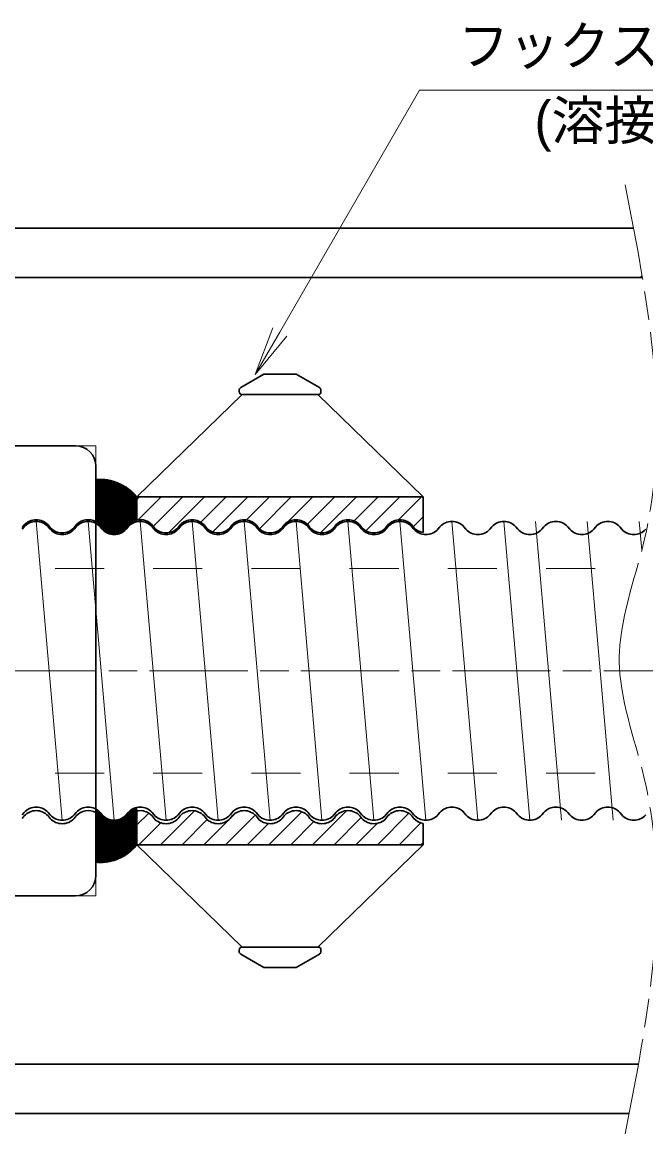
# Model space of a CAD drawing. Units: millimetres at full size, sheet at 1:2; details may follow other scales. Extents: x 4078 to 5758, y -31 to 1157.
# Drawn here: x 4300.5 to 4452.9, y 448.9 to 720.5 of the extents above; entities that cross this region are included whole.
import ezdxf
from ezdxf.enums import TextEntityAlignment as Align

# ---------------------------------------------------------------- set-up
doc = ezdxf.new("R2010")
doc.units = ezdxf.units.MM
doc.header["$LTSCALE"] = 2
for name, pattern in [('CHAIN', [18.5, 12, -1.5, 3.5, -1.5]), ('CHAIN_DOUBLE_DASH', [23.5, 12, -1.5, 3.5, -1.5, 3.5, -1.5]), ('DASHED_SPACED', [12, 6, -6])]:
    doc.linetypes.add(name, pattern=pattern)
for name, color, linetype, lineweight in [('1外形線', 7, 'Continuous', 30), ('2細い実線', 7, 'Continuous', 20), ('3隠れ線', 2, 'DASHED_SPACED', 13), ('4中心線', 1, 'CHAIN', 15), ('5想像線', 6, 'CHAIN_DOUBLE_DASH', 13), ('6寸法線', 4, 'Continuous', 13)]:
    doc.layers.add(name, color=color, linetype=linetype, lineweight=lineweight)
doc.styles.add('ＭＳ Ｐゴシック', font='')
doc.styles.get('ＭＳ Ｐゴシック').set_extended_font_data('MS PGothic')
pattern_1 = [(45, (4088.651, 237.338), (-0.08839, 0.08839), [])]
pattern_2 = [(225, (1717.46, 639.221), (2.65165, -2.65165), [])]

# ---------------------------------------------------------------- blocks, each defined once
blk = doc.blocks.new('open_arrow')
at = {"color": 0, "linetype": 'Continuous', "lineweight": -2}
blk.add_lwpolyline([(7.5, 1.25), (0, 0), (7.5, -1.25)], dxfattribs=at)

msp = doc.modelspace()

# ---------------------------------------------------------------- hatches: boundary and pattern name
at = {"layer": '2細い実線'}
h = msp.add_hatch(dxfattribs=at)
h.set_pattern_fill('USER', color=3, style=0, pattern_type=2)
h.set_pattern_definition(pattern_1)
h.paths.add_polyline_path([(4328.501, 604.536, 0.25466), (4318.501, 608.862), (4318.501, 598.056, -0.08233), (4319.536, 597.255), (4320.017, 596.618, 0.43675), (4325.886, 596.618), (4326.367, 597.255, -0.15682), (4328.501, 598.455), (4328.501, 598.89)])
h = msp.add_hatch(dxfattribs=at)
h.set_pattern_fill('USER', color=3, style=0, pattern_type=2)
h.set_pattern_definition(pattern_2)
h.paths.add_polyline_path([(4398.501, 604.536), (4398.501, 595.824, -0.1666), (4396.217, 597.052), (4395.736, 597.689, 0.43675), (4389.867, 597.689), (4389.386, 597.052, -0.43675), (4383.517, 597.052), (4383.036, 597.689, 0.43675), (4377.167, 597.689), (4376.686, 597.052, -0.43675), (4370.817, 597.052), (4370.336, 597.689, 0.43675), (4364.467, 597.689), (4363.986, 597.052, -0.43675), (4358.117, 597.052), (4357.636, 597.689, 0.43675), (4351.767, 597.689), (4351.286, 597.052, -0.43675), (4345.417, 597.052), (4344.936, 597.689, 0.43675), (4339.067, 597.689), (4338.586, 597.052, -0.43675), (4332.717, 597.052), (4332.236, 597.689, 0.26199), (4328.501, 598.89), (4328.501, 604.536), (4329.673, 604.536)])
h = msp.add_hatch(dxfattribs=at)
h.set_pattern_fill('USER', color=3, style=0, pattern_type=2)
h.set_pattern_definition(pattern_1)
h.paths.add_polyline_path([(4328.501, 527.79), (4328.501, 528.655, 0.15682), (4326.367, 527.455), (4325.886, 526.818, -0.43675), (4320.017, 526.818), (4319.536, 527.455, 0.08233), (4318.501, 528.256), (4318.501, 515.172, 0.25603), (4328.525, 519.513), (4328.501, 519.536)])
h = msp.add_hatch(dxfattribs=at)
h.set_pattern_fill('USER', color=3, style=0, pattern_type=2)
h.set_pattern_definition(pattern_2)
h.paths.add_polyline_path([(4351.286, 525.952), (4351.767, 526.589, -0.43675), (4357.636, 526.589), (4358.117, 525.952, 0.43675), (4363.986, 525.952), (4364.467, 526.589, -0.43675), (4370.336, 526.589), (4370.817, 525.952, 0.43675), (4376.686, 525.952), (4377.167, 526.589, -0.43675), (4383.036, 526.589), (4383.517, 525.952, 0.43675), (4389.386, 525.952), (4389.867, 526.589, -0.43675), (4395.736, 526.589), (4396.217, 525.952, 0.15318), (4398.498, 524.704), (4398.501, 519.536), (4330.574, 519.536), (4328.501, 519.536), (4328.501, 527.79, -0.26199), (4332.236, 526.589), (4332.717, 525.952, 0.43675), (4338.586, 525.952), (4339.067, 526.589, -0.43675), (4344.936, 526.589), (4345.417, 525.952, 0.43675)])

# ---------------------------------------------------------------- linework, layer by layer
at = {"layer": '1外形線'}
for p, q in [((4238.501, 670.186), (4449.902, 670.186)), ((4238.501, 658.186), (4452.053, 658.186)), ((4359.561, 634.536), (4353.876, 631.254)), ((4363.501, 634.536), (4359.561, 634.536)), ((4363.501, 634.536), (4367.441, 634.536)), ((4367.441, 634.536), (4373.126, 631.254)), ((4353.501, 630.286), (4353.501, 630.604)), ((4373.501, 630.286), (4373.501, 630.604)), ((4354.251, 629.536), (4328.501, 604.536)), ((4363.501, 629.536), (4354.251, 629.536)), ((4363.501, 629.536), (4372.751, 629.536)), ((4398.501, 604.536), (4372.751, 629.536)), ((4313.501, 617.036), (4291.388, 617.036)), ((4318.501, 512.036), (4318.501, 612.036)), ((4329.673, 604.536), (4328.501, 604.536)), ((4328.501, 604.536), (4328.501, 598.89)), ((4398.501, 604.536), (4329.673, 604.536)), ((4398.501, 604.536), (4398.501, 595.824)), ((4300.967, 597.689), (4300.486, 597.052)), ((4306.836, 597.689), (4307.317, 597.052)), ((4313.667, 597.689), (4313.186, 597.052)), ((4332.236, 597.689), (4332.717, 597.052)), ((4339.067, 597.689), (4338.586, 597.052)), ((4344.936, 597.689), (4345.417, 597.052)), ((4351.767, 597.689), (4351.286, 597.052)), ((4357.636, 597.689), (4358.117, 597.052)), ((4364.467, 597.689), (4363.986, 597.052)), ((4370.336, 597.689), (4370.817, 597.052)), ((4377.167, 597.689), (4376.686, 597.052)), ((4383.036, 597.689), (4383.517, 597.052)), ((4389.867, 597.689), (4389.386, 597.052)), ((4395.736, 597.689), (4396.217, 597.052)), ((4300.967, 597.255), (4300.486, 596.618)), ((4306.836, 597.255), (4307.317, 596.618)), ((4313.667, 597.255), (4313.186, 596.618)), ((4319.536, 597.255), (4320.017, 596.618)), ((4326.367, 597.255), (4325.886, 596.618)), ((4332.236, 597.255), (4332.717, 596.618)), ((4339.067, 597.255), (4338.586, 596.618)), ((4344.936, 597.255), (4345.417, 596.618)), ((4351.767, 597.255), (4351.286, 596.618)), ((4357.636, 597.255), (4358.117, 596.618)), ((4364.467, 597.255), (4363.986, 596.618)), ((4370.336, 597.255), (4370.817, 596.618)), ((4377.167, 597.255), (4376.686, 596.618)), ((4383.036, 597.255), (4383.517, 596.618)), ((4389.867, 597.255), (4389.386, 596.618)), ((4395.736, 597.255), (4396.217, 596.618)), ((4402.567, 597.255), (4402.086, 596.618)), ((4408.436, 597.255), (4408.917, 596.618)), ((4415.267, 597.255), (4414.786, 596.618)), ((4421.136, 597.255), (4421.617, 596.618)), ((4427.967, 597.255), (4427.486, 596.618)), ((4433.836, 597.255), (4434.317, 596.618)), ((4440.667, 597.255), (4440.186, 596.618)), ((4446.536, 597.255), (4447.017, 596.618)), ((4300.486, 526.818), (4300.967, 527.455)), ((4307.317, 526.818), (4306.836, 527.455)), ((4313.186, 526.818), (4313.667, 527.455)), ((4320.017, 526.818), (4319.536, 527.455)), ((4325.886, 526.818), (4326.367, 527.455)), ((4328.501, 519.536), (4328.501, 527.79)), ((4332.717, 526.818), (4332.236, 527.455)), ((4338.586, 526.818), (4339.067, 527.455)), ((4345.417, 526.818), (4344.936, 527.455)), ((4351.286, 526.818), (4351.767, 527.455)), ((4358.117, 526.818), (4357.636, 527.455)), ((4363.986, 526.818), (4364.467, 527.455)), ((4370.817, 526.818), (4370.336, 527.455)), ((4376.686, 526.818), (4377.167, 527.455)), ((4383.517, 526.818), (4383.036, 527.455)), ((4389.386, 526.818), (4389.867, 527.455)), ((4396.217, 526.818), (4395.736, 527.455)), ((4402.086, 526.818), (4402.567, 527.455)), ((4408.917, 526.818), (4408.436, 527.455)), ((4414.786, 526.818), (4415.267, 527.455)), ((4421.617, 526.818), (4421.136, 527.455)), ((4427.486, 526.818), (4427.967, 527.455)), ((4434.317, 526.818), (4433.836, 527.455)), ((4440.186, 526.818), (4440.667, 527.455)), ((4447.017, 526.818), (4446.536, 527.455)), ((4300.486, 525.952), (4300.967, 526.589)), ((4300.486, 525.952), (4300.967, 526.589)), ((4307.317, 525.952), (4306.836, 526.589)), ((4307.317, 525.952), (4306.836, 526.589)), ((4313.186, 525.952), (4313.667, 526.589)), ((4313.186, 525.952), (4313.667, 526.589)), ((4332.717, 525.952), (4332.236, 526.589)), ((4338.586, 525.952), (4339.067, 526.589)), ((4345.417, 525.952), (4344.936, 526.589)), ((4351.286, 525.952), (4351.767, 526.589)), ((4358.117, 525.952), (4357.636, 526.589)), ((4363.986, 525.952), (4364.467, 526.589)), ((4370.817, 525.952), (4370.336, 526.589)), ((4376.686, 525.952), (4377.167, 526.589)), ((4383.517, 525.952), (4383.036, 526.589)), ((4389.386, 525.952), (4389.867, 526.589)), ((4396.217, 525.952), (4395.736, 526.589)), ((4398.501, 519.536), (4398.501, 524.724)), ((4398.501, 519.536), (4328.501, 519.536)), ((4354.251, 494.536), (4328.501, 519.536)), ((4398.501, 519.536), (4372.751, 494.536)), ((4291.388, 507.036), (4313.501, 507.036)), ((4363.501, 494.536), (4354.251, 494.536)), ((4363.501, 494.536), (4372.751, 494.536)), ((4353.501, 493.786), (4353.501, 493.468)), ((4359.561, 489.536), (4353.876, 492.818)), ((4367.441, 489.536), (4373.126, 492.818)), ((4373.501, 493.786), (4373.501, 493.468)), ((4363.501, 489.536), (4359.561, 489.536)), ((4363.501, 489.536), (4367.441, 489.536)), ((4238.501, 465.886), (4451.08, 465.886)), ((4238.501, 453.886), (4448.827, 453.886))]:
    msp.add_line(p, q, dxfattribs=at)
for centre, radius, start, end in [((4354.251, 630.604), 0.75, 120, 180), ((4354.251, 630.286), 0.75, 180, 270), ((4372.751, 630.286), 0.75, 270, 0), ((4372.751, 630.604), 0.75, 0, 60), ((4313.501, 612.036), 5, 0, 90), ((4303.901, 594.97), 4, 42.81375, 137.18625), ((4303.901, 594.536), 4, 42.81375, 137.18625), ((4316.601, 594.97), 4, 61.64065, 137.18625), ((4316.601, 594.536), 4, 42.81375, 137.18625), ((4329.301, 594.536), 4, 42.81375, 137.18625), ((4329.301, 594.97), 4, 42.81375, 101.53696), ((4342.001, 594.97), 4, 42.81375, 137.18625), ((4342.001, 594.536), 4, 42.81375, 137.18625), ((4354.701, 594.97), 4, 42.81375, 137.18625), ((4354.701, 594.536), 4, 42.81375, 137.18625), ((4367.401, 594.97), 4, 42.81375, 137.18625), ((4367.401, 594.536), 4, 42.81375, 137.18625), ((4380.101, 594.97), 4, 42.81375, 137.18625), ((4380.101, 594.536), 4, 42.81375, 137.18625), ((4392.801, 594.97), 4, 42.81375, 137.18625), ((4392.801, 594.536), 4, 42.81375, 137.18625), ((4405.501, 594.536), 4, 42.81375, 137.18625), ((4418.201, 594.536), 4, 42.81375, 137.18625), ((4430.901, 594.536), 4, 42.81375, 137.18625), ((4443.601, 594.536), 4, 42.81375, 137.18625), ((4310.251, 599.77), 4, 222.81375, 317.18625), ((4310.251, 599.336), 4, 222.81375, 317.18625), ((4322.951, 599.336), 4, 222.81375, 317.18625), ((4335.651, 599.77), 4, 222.81375, 317.18625), ((4335.651, 599.336), 4, 222.81375, 317.18625), ((4348.351, 599.77), 4, 222.81375, 317.18625), ((4348.351, 599.336), 4, 222.81375, 317.18625), ((4361.051, 599.77), 4, 222.81375, 317.18625), ((4361.051, 599.336), 4, 222.81375, 317.18625), ((4373.751, 599.77), 4, 222.81375, 317.18625), ((4373.751, 599.336), 4, 222.81375, 317.18625), ((4386.451, 599.77), 4, 222.81375, 317.18625), ((4386.451, 599.336), 4, 222.81375, 317.18625), ((4399.151, 599.77), 4, 222.81375, 260.64796), ((4399.151, 599.336), 4, 222.81375, 317.18625), ((4411.851, 599.336), 4, 222.81375, 317.18625), ((4424.551, 599.336), 4, 222.81375, 317.18625), ((4437.251, 599.336), 4, 222.81375, 317.18625), ((4449.951, 599.336), 4, 222.81375, 317.18625), ((4303.901, 524.736), 4, 42.81375, 137.18625), ((4303.901, 523.87), 4, 42.81375, 137.18625), ((4303.901, 523.87), 4, 42.81375, 137.18625), ((4316.601, 524.736), 4, 42.81375, 137.18625), ((4316.601, 523.87), 4, 61.64065, 137.18625), ((4316.601, 523.87), 4, 61.64065, 137.18625), ((4329.301, 524.736), 4, 42.81375, 137.18625), ((4329.301, 523.87), 4, 42.81375, 101.53697), ((4342.001, 524.736), 4, 42.81375, 137.18625), ((4342.001, 523.87), 4, 42.81375, 137.18625), ((4354.701, 524.736), 4, 42.81375, 137.18625), ((4354.701, 523.87), 4, 42.81375, 137.18625), ((4367.401, 524.736), 4, 42.81375, 137.18625), ((4367.401, 523.87), 4, 42.81375, 137.18625), ((4380.101, 524.736), 4, 42.81375, 137.18625), ((4380.101, 523.87), 4, 42.81375, 137.18625), ((4392.801, 524.736), 4, 42.81375, 137.18625), ((4392.801, 523.87), 4, 42.81375, 137.18625), ((4405.501, 524.736), 4, 42.81375, 137.18625), ((4418.201, 524.736), 4, 42.81375, 137.18625), ((4430.901, 524.736), 4, 42.81375, 137.18625), ((4443.601, 524.736), 4, 42.81375, 137.18625), ((4310.251, 529.536), 4, 222.81375, 317.18625), ((4310.251, 528.67), 4, 222.81375, 317.18625), ((4310.251, 528.67), 4, 222.81375, 317.18625), ((4322.951, 529.536), 4, 222.81375, 317.18625), ((4335.651, 529.536), 4, 222.81375, 317.18625), ((4335.651, 528.67), 4, 222.81375, 317.18625), ((4348.351, 529.536), 4, 222.81375, 317.18625), ((4348.351, 528.67), 4, 222.81375, 317.18625), ((4361.051, 529.536), 4, 222.81375, 317.18625), ((4361.051, 528.67), 4, 222.81375, 317.18625), ((4373.751, 529.536), 4, 222.81375, 317.18625), ((4373.751, 528.67), 4, 222.81375, 317.18625), ((4386.451, 529.536), 4, 222.81375, 317.18625), ((4386.451, 528.67), 4, 222.81375, 317.18625), ((4399.151, 529.536), 4, 222.81375, 317.18625), ((4399.151, 528.67), 4, 222.81375, 260.64796), ((4411.851, 529.536), 4, 222.81375, 317.18625), ((4424.551, 529.536), 4, 222.81375, 317.18625), ((4437.251, 529.536), 4, 222.81375, 317.18625), ((4449.951, 529.536), 4, 222.81375, 317.18625), ((4313.501, 512.036), 5, 270, 0), ((4354.251, 493.786), 0.75, 90, 180), ((4372.751, 493.786), 0.75, 0, 90), ((4354.251, 493.468), 0.75, 180, 240), ((4372.751, 493.468), 0.75, 300, 0)]:
    msp.add_arc(centre, radius, start, end, dxfattribs=at)
at = {"layer": '2細い実線', "color": 3}
for p, q in [((4451.476, 658.186), (4451.97, 658.68)), ((4310.251, 525.536), (4303.901, 598.536)), ((4322.951, 525.536), (4316.601, 598.536)), ((4335.651, 525.536), (4329.301, 598.536)), ((4348.351, 525.536), (4342.001, 598.536)), ((4361.051, 525.536), (4354.701, 598.536)), ((4373.751, 525.536), (4367.401, 598.536)), ((4386.451, 525.536), (4380.101, 598.536)), ((4399.151, 525.536), (4392.801, 598.536)), ((4411.851, 525.536), (4405.501, 598.536)), ((4424.551, 525.536), (4418.201, 598.536)), ((4432.251, 525.536), (4425.901, 598.536)), ((4444.951, 525.536), (4438.601, 598.536)), ((4451.912, 591.512), (4451.301, 598.536)), ((4328.501, 527.79), (4328.501, 528.655))]:
    msp.add_line(p, q, dxfattribs=at)
for centre, start, end in [((4319.541, 597.545), 37.96289, 95.24809), ((4319.552, 526.489), 264.69699, 322.0546)]:
    msp.add_arc(centre, 11.365, start, end, dxfattribs=at)
at = {"layer": '3隠れ線'}
for p, q in [((4236.501, 587.036), (4450.7, 587.036)), ((4236.501, 537.036), (4452.2, 537.036))]:
    msp.add_line(p, q, dxfattribs=at)
at = {"layer": '4中心線'}
msp.add_line((5687.614, 562.017), (4156.702, 562.017), dxfattribs=at)
at = {"layer": '5想像線'}
for p, q in [((4318.501, 617.036), (4313.501, 617.036)), ((4318.501, 617.036), (4318.501, 612.036)), ((4318.501, 512.036), (4318.501, 507.036)), ((4318.501, 507.036), (4313.501, 507.036))]:
    msp.add_line(p, q, dxfattribs=at)
for points in [[(4446.387, 564.842), (4446.397, 574.391), (4450.124, 583.951), (4452.428, 593.584), (4459.28, 622.222), (4453.569, 651.5), (4447.858, 680.778)], [(4446.387, 564.842), (4446.397, 555.292), (4450.124, 545.732), (4452.428, 536.099), (4459.28, 507.461), (4453.569, 478.183), (4447.858, 448.905)]]:
    msp.add_open_spline(points, degree=3, knots=[0, 0, 0, 0, 1, 1, 1, 2, 2, 2, 2], dxfattribs=at)
at = {"layer": '6寸法線', "color": 6}
msp.add_line((4328.501, 598.89), (4328.501, 598.455), dxfattribs=at)
at = {"layer": '6寸法線'}
msp.add_lwpolyline([(4357.433, 634.443), (4363.433, 644.836), (4397.559, 703.943), (4496.887, 703.943)], dxfattribs=at)

# ---------------------------------------------------------------- block references
at = {"layer": '6寸法線', "xscale": 1.6, "yscale": 1.6, "rotation": 60}
msp.add_blockref('open_arrow', (4357.433, 634.443), dxfattribs=at)

# ---------------------------------------------------------------- texts
at = {"layer": '6寸法線', "style": 'ＭＳ Ｐゴシック', "width": 0.95}
msp.add_text('フックスペーサ', height=9.501, dxfattribs=at).set_placement((4407.112, 707.227), align=Align.BOTTOM_LEFT)
at = {"layer": '6寸法線', "color": 7, "style": 'ＭＳ Ｐゴシック'}
msp.add_text('(溶接固定)', height=9.501, dxfattribs=at).set_placement((4425.693, 701.301), align=Align.TOP_LEFT)

doc.saveas('drawing.dxf')
